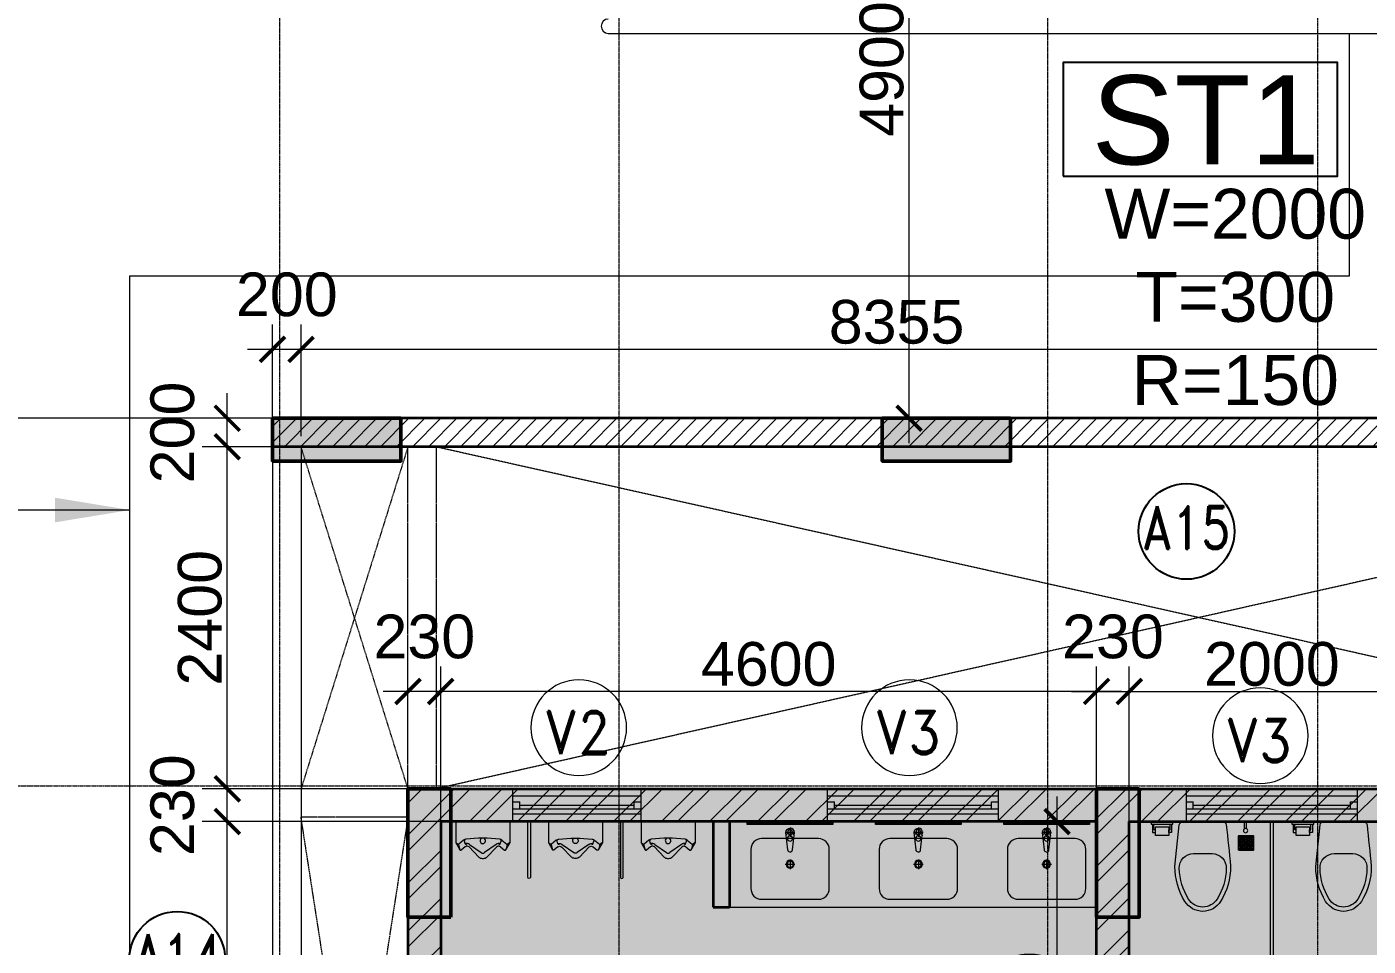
# Model space of a CAD drawing. Header units: millimetres. Extents: x 0 to 147381, y 0 to 170318.
# Drawn here: x 41140 to 50550, y 63914 to 70364 of the extents above; entities that cross this region are included whole.
import ezdxf
from ezdxf.enums import TextEntityAlignment as Align

# ---------------------------------------------------------------- set-up
doc = ezdxf.new("R2010")
doc.units = ezdxf.units.MM
for name, pattern in [('Center', [29.999999, 12, -6, 6, -6]), ('Grid Line', [22.225, 12.7, -3.175, 3.175, -3.175]), ('Hidden', [7.14375, 4.7625, -2.38125])]:
    doc.linetypes.add(name, pattern=pattern)
for name, color, linetype, lineweight in [('A-ANNO-TEXT', 2, 'Continuous', 9), ('A-GLAZ', 151, 'Continuous', 9), ('AR_CUTOUT', 200, 'Continuous', 9), ('AR_ELE', 31, 'Continuous', 9), ('AR_STR', 7, 'Continuous', 15), ('AR_WALL_HATCH', 23, 'Continuous', 5), ('ARCH PATHWAY', 30, 'Continuous', 13), ('Arch_Cutout_No', 2, 'Continuous', 25), ('Arch_Dim', 7, 'Continuous', 25), ('Arch_DW_No', 5, 'Continuous', 15), ('Arch_STAIR-NO', 5, 'Continuous', 25), ('ARCH_WALL', 1, 'Continuous', 35), ('fixtures', 137, 'Continuous', 9), ('G-ANNO-TEXT', 231, 'Continuous', 25), ('S-GRID', 8, 'Continuous', 9), ('S-STRS', 40, 'Continuous', 9), ('STR COL.', 1, 'Continuous', 50)]:
    doc.layers.add(name, color=color, linetype=linetype, lineweight=lineweight)
for name, color, linetype, lineweight, true_color in [('A-FIRE DOOR', 1, 'Continuous', 15, 0xf50000), ('ARCH RCC HATCH', 253, 'Center', 9, 0x9c9c9c), ('S-COLS_HATCH', 252, 'Continuous', 9, 0x8a8a8a)]:
    doc.layers.add(name, color=color, linetype=linetype, lineweight=lineweight, true_color=true_color)
doc.styles.add('d200', font='arial.ttf', dxfattribs={"height": 400})
doc.styles.add('DIM', font='arial.ttf')
doc.styles.add('DIM_100', font='romand.shx', dxfattribs={"width": 0.9})
doc.styles.add('GRID_TEXT', font='GOTHIC.TTF', dxfattribs={"width": 0.8})
doc.styles.add('SIZE', font='romans.shx', dxfattribs={"width": 0.75, "height": 200})
doc.styles.add('style1', font='ARIALUNI.ttf')
doc.styles.add('TEXT_150', font='arial.ttf')
doc.dimstyles.new('DIM- 175', dxfattribs={"dimscale": 175, "dimtxt": 1.75, "dimasz": 1, "dimexe": 1, "dimexo": 1, "dimgap": 0.2, "dimtad": 1, "dimdec": 0, "dimrnd": 5, "dimzin": 0, "dimdsep": 46, "dimtxsty": 'DIM', "dimblk": 'ARCHTICK', "dimcen": 0, "dimdle": 1, "dimclrd": 3, "dimclre": 5, "dimclrt": 3, "dimadec": 0, "dimazin": 0, "dimtfac": 1, "dimtdec": 0, "dimtofl": 0, "dimtmove": 2, "dimatfit": 3, "dimfxl": 1, "dimtolj": 1, "dimtzin": 0, "dimlwd": 13, "dimlwe": 15, "dimarcsym": 0})
doc.dimstyles.new('DIM_150_GRID', dxfattribs={"dimscale": 175, "dimtxt": 3, "dimasz": 2, "dimexe": 1, "dimexo": 0.5, "dimgap": 0.5, "dimtad": 1, "dimdec": 0, "dimrnd": 5, "dimzin": 1, "dimdsep": 46, "dimtxsty": 'GRID_TEXT', "dimblk": 'ARCHTICK', "dimcen": 0.09, "dimdle": 1, "dimclrt": 256, "dimazin": 0, "dimtfac": 1, "dimtdec": 0, "dimtmove": 2, "dimatfit": 3, "dimfxl": 1, "dimtvp": 1, "dimtolj": 1, "dimtzin": 0, "dimlwd": 15, "dimlwe": 18, "dimarcsym": 0})

# ---------------------------------------------------------------- blocks, each defined once
blk = doc.blocks.new('A$C59E872DE')
at = {"layer": 'S-GRID', "linetype": 'Grid Line', "ltscale": 0.5}
for p, q in [((5220, -4357.6), (5220, 89720.3)), ((7600, -4357.6), (7600, 89720.3)), ((10608.3, -4357.6), (10608.3, 89720.3)), ((12500, 89720.3), (12500, -4357.6)), ((-6964.1, 20500), (94404.8, 20500))]:
    blk.add_line(p, q, dxfattribs=at)
blk = doc.blocks.new('ST-NO')
at = {"color": 9}
blk.add_lwpolyline([(0, 0), (1812.5, 0), (1812.5, 750.8), (0, 750.8)], close=True, dxfattribs=at)
at = {"style": 'style1', "width": 1.1}
blk.add_attdef('ST3', text='', height=504.5, dxfattribs=at).set_placement((942, 117.1), align=Align.CENTER)
blk = doc.blocks.new('WC-WH')
h = blk.add_hatch()
h.set_pattern_fill('HONEY', color=256, scale=50, angle=180, style=0)
h.set_pattern_definition([(180, (-75, -75), (-9.375, -5.41266), [6.25, -12.5]), (300, (-75, -75), (9.375, -5.41266), [6.25, -12.5]), (240, (-75, -75), (-3e-15, -10.82532), [-12.5, 6.25])])
h.paths.add_polyline_path([(106.7, -303, 1), (193.3, -303, 1)])
for p, q in [((19, 352), (76.2, 352)), ((57.1, 342.4), (19, 342.4)), ((57.1, 332.9), (57.1, 342.4)), ((76.2, 332.9), (57.1, 332.9)), ((76.2, 352), (76.2, 332.9)), ((57.1, 228.1), (19, 228.1)), ((19, 218.6), (76.2, 218.6)), ((57.1, 237.7), (57.1, 228.1)), ((76.2, 237.7), (57.1, 237.7)), ((76.2, 218.6), (76.2, 237.7)), ((50.6, -292.5), (0, -292.5)), ((0, -307.5), (0, -292.5)), ((50.6, -307.5), (0, -307.5))]:
    blk.add_line(p, q)
at = {"lineweight": 25}
for p, q in [((200, -353), (100, -253)), ((100, -353), (200, -253))]:
    blk.add_line(p, q, dxfattribs=at)
for points in [[(19, 209.1), (0, 209.1), (0, 361.5), (19, 361.5)], [(97, 237.7), (97, 332.9), (36.4, 332.9), (36.4, 237.7)]]:
    blk.add_lwpolyline(points, close=True)
for points in [[(315, 195), (22.4, 164.8, 0.384412), (0, 139.9), (0, -140, 0.383904), (22.4, -164.9, 0.001434), (313.7, -194.9, 0.140641), (560.2, -125.2, 0.259738), (630, 0, 0.259738), (560.2, 125.2, 0.139471)], [(225, 64.9), (225, -64.9, 0.422961), (328, -164.8, 0.13189), (544.4, -99.7, 0.259738), (600, 0, 0.259738), (544.4, 99.7, 0.13189), (328, 164.8, 0.422961)]]:
    blk.add_lwpolyline(points, format="xyb", close=True)
blk.add_lwpolyline([(200, -253), (100, -253), (100, -353), (200, -353)], close=True, dxfattribs=at)
for centre, radius in [((150, -303), 50), ((150, -303), 43.3), ((63.6, -300), 15)]:
    blk.add_circle(centre, radius)
blk.add_arc((316.2, -170), 25, 264.2811, 270.16002)
blk = doc.blocks.new('A$C4A7A2FC8')
at = {"linetype": 'ByBlock'}
for p, q in [((-190, 0), (-190, -147.8)), ((-190, 0), (190, 0)), ((190, 0), (190, -147.8)), ((-190, -147.8), (-174.8, -159.8)), ((-190, -147.8), (-160.3, -199.2)), ((-171.5, -161), (-160.8, -198.1)), ((-134.4, -130.8), (-168.1, -159.7)), ((-124.2, -177.6), (-152.3, -200.7)), ((-122.6, -156.2), (-128.2, -137.1)), ((-96.6, -178.4), (-28, -249)), ((-93.2, -160.1), (-12.2, -217.8)), ((93.2, -160.1), (12.2, -217.8)), ((28, -249), (95.7, -179.2)), ((122.6, -156.2), (128.2, -137.1)), ((124.2, -177.6), (152.4, -200.7)), ((134.4, -130.8), (168.1, -159.7)), ((190, -147.8), (160.3, -199.2)), ((171.5, -161), (160.8, -198.1)), ((190, -147.8), (174.8, -159.8)), ((-5.3, -258.6), (5.3, -258.6))]:
    blk.add_line(p, q, dxfattribs=at)
for centre, radius, start, end in [((-171.5, -155.7, 565), 5.28, 231.57877, 310.60066), ((-113.8, -154.9, 565), 31.7, 97.11749, 130.60264), ((-118, -134.1, 565), 10.6, 97.21747, 196.1809), ((-110.8, -194, 565), 21.1, 47.53052, 129.32561), ((-114.6, -190.2, 565), 36.9, 54.54698, 103.41438), ((-112.5, -153.3, 565), 10.6, 196.18156, 269.9993), ((0, -1066.1, 565), 950, 82.78209, 97.21791), ((0, -134.6, 565), 19.8, 111.25699, 68.74301), ((114.6, -190.2, 565), 36.9, 76.58569, 125.45299), ((110.8, -194, 565), 21.1, 50.67457, 135.78427), ((112.5, -153.3, 565), 10.6, 269.99993, 343.81733), ((113.8, -154.9, 565), 31.7, 49.39735, 82.88257), ((118, -134.1, 565), 10.6, 343.818, 82.78199), ((171.5, -155.7, 565), 5.28, 229.39863, 308.42199), ((-155.7, -196.6, 565), 5.28, 196.1838, 309.32578), ((-5.3, -226.9, 565), 31.7, 224.14154, 269.99961), ((0, -200.6, 565), 21.1, 234.54728, 305.45272), ((5.3, -226.9, 565), 31.7, 270.00039, 315.85906), ((155.7, -196.6, 565), 5.28, 230.67426, 343.81608)]:
    blk.add_arc(centre, radius, start, end, dxfattribs=at)
blk = doc.blocks.new('A$C1EE8668A')
at = {"ltscale": 0.09}
h = blk.add_hatch(dxfattribs=at)
h.set_pattern_fill('ANSI31', color=9, scale=25, angle=315, style=0)
h.set_pattern_definition([(360, (68527.483, 50312.197), (1e-15, 3.125), [])])
h.paths.add_polyline_path([(300, -20), (300, 0), (-300, 0), (-300, -20)])
at = {"linetype": 'Continuous'}
for p, q in [((0, 246.5), (0, 313.5)), ((-33.5, 280), (33.5, 280)), ((-33.5, 54.4), (33.5, 54.4)), ((0, 20.9), (0, 88))]:
    blk.add_line(p, q, dxfattribs=at)
blk.add_lwpolyline([(-200, 525), (200, 525, -0.414214), (275, 450), (275, 175, -0.414214), (200, 100), (-200, 100, -0.414214), (-275, 175), (-275, 450, -0.414214)], format="xyb", close=True, dxfattribs=at)
for points in [[(0, 194.4, 0.344513), (-16, 178.4), (-30.2, 55.7, 0.413837), (0, 26.2, 174.780094)], [(0, 194.4, -0.344513), (16, 178.4), (30.2, 55.7, -0.413837), (0, 26.2, -174.780094)]]:
    blk.add_lwpolyline(points, format="xyb", dxfattribs=at)
blk.add_lwpolyline([(300, -20), (300, 0), (-300, 0), (-300, -20)], close=True, dxfattribs=at)
for centre, radius in [((0, 280), 28), ((0, 280), 22.5), ((0, 98.2), 19), ((0, 54.4), 16.8)]:
    blk.add_circle(centre, radius, dxfattribs=at)
for centre, start, end in [((-0.3, 83.1), 184.25707, 270.7253), ((0.3, 83.1), 269.2747, 355.74293)]:
    blk.add_arc(centre, 27, start, end, dxfattribs=at)
blk = doc.blocks.new('A$C4D5E1DB4')
at = {"layer": 'AR_WALL_HATCH', "ltscale": 500}
h = blk.add_hatch(dxfattribs=at)
h.set_pattern_fill('ANSI31', color=256, scale=25)
h.paths.add_polyline_path([(-5750, 1390), (-5750, 1690), (-4950, 1690), (-4950, 1390), (-5750, 1390)], flags=16)
h.paths.add_polyline_path([(-9960, -210.5), (-10160, -210.5), (-10160, -1210), (-9960, -1210)])
h.paths.add_polyline_path([(-10160, 989.5), (-9960, 989.5), (-9960, 1190), (-5050, 1190), (-5050, -1810.5), (-6077.6, -1810.5), (-6077.6, -2010.5), (-4850, -2010.5), (-4850, 1390), (-4950, 1390), (-4950, 1690), (-5750, 1690), (-5750, 1390), (-5820, 1390), (-5820, 2590), (-4850, 2590), (-4850, 2790), (-5820, 2790), (-5820, 3990), (-4850, 3990), (-4850, 4190), (-5681.5, 4190), (-6050, 4190), (-6050, 1390), (-22030.5, 1390), (-22030.5, 1190), (-10160, 1190)])
h = blk.add_hatch(dxfattribs=at)
h.set_pattern_fill('ANSI32', color=256, scale=25)
h.paths.add_polyline_path([(-20850.5, -2427), (-20850.5, -1440), (-16250, -1440), (-16250, -4440.5), (-13220, -4440.5), (-13220, -4210.5), (-16020, -4210.5), (-16020, -1440), (-12105, -1440), (-12105, -4240.5), (-12220, -4240.5), (-12220, -4440.5), (-11905, -4440.5), (-11905, -4301.7), (-11390, -4301.7), (-11390, -4101.7), (-11990, -4101.7), (-11990, -1440), (-10190, -1440), (-10190, -4440.5), (-9960, -4440.5), (-9960, -3540.5), (-5080, -3540.5), (-5080, -4440.5), (-4850, -4440.5), (-4850, -3310.5), (-9960, -3310.5), (-9960, -1210), (-21080.5, -1210), (-21080.5, -2427)])
at = {"layer": 'A-GLAZ'}
for p, q in [((-20345.2, -1440.7), (-20345.2, -1210)), ((-19445.2, -1440.7), (-19445.2, -1210)), ((-18137.5, -1440.7), (-18137.5, -1210)), ((-16937.5, -1440.7), (-16937.5, -1210)), ((-15620, -1440.7), (-15620, -1210)), ((-14420, -1440.7), (-14420, -1210)), ((-19445.2, -1261.4), (-20345.2, -1261.4)), ((-20345.2, -1300.9), (-20296.4, -1300.9)), ((-20296.4, -1349.8), (-20296.4, -1300.9)), ((-19494.1, -1349.8), (-19494.1, -1300.9)), ((-19494.1, -1300.9), (-19445.2, -1300.9)), ((-16937.5, -1261.4), (-18137.5, -1261.4)), ((-18137.5, -1300.9), (-18088.6, -1300.9)), ((-18088.6, -1349.8), (-18088.6, -1300.9)), ((-16986.4, -1349.8), (-16986.4, -1300.9)), ((-16986.4, -1300.9), (-16937.5, -1300.9)), ((-14420, -1261.4), (-15620, -1261.4)), ((-15620, -1300.9), (-15571.1, -1300.9)), ((-15571.1, -1349.8), (-15571.1, -1300.9)), ((-14468.9, -1349.8), (-14468.9, -1300.9)), ((-14468.9, -1300.9), (-14420, -1300.9)), ((-20345.2, -1349.8), (-19445.2, -1349.8)), ((-19445.2, -1389.2), (-20345.2, -1389.2)), ((-20296.4, -1325.3), (-19494.1, -1325.3)), ((-18137.5, -1349.8), (-16937.5, -1349.8)), ((-16937.5, -1389.2), (-18137.5, -1389.2)), ((-18088.6, -1325.3), (-16986.4, -1325.3)), ((-15620, -1349.8), (-14420, -1349.8)), ((-14420, -1389.2), (-15620, -1389.2)), ((-15571.1, -1325.3), (-14468.9, -1325.3))]:
    blk.add_line(p, q, dxfattribs=at)
at = {"layer": 'AR_CUTOUT', "linetype": 'Hidden'}
for p, q in [((-21080.5, -1210), (-21830.5, 1190)), ((-21080.5, 1190), (-21830.5, -1210)), ((-21080.5, -1210), (-21080.5, 1190)), ((-20880.5, -1210), (-20880.5, 1190)), ((-20880.5, 1190), (-10160, -1210)), ((-10190, 1190), (-20880.5, -1210)), ((-21080.5, -1210), (-21830.5, -1210)), ((-21080.5, -1410), (-21830.5, -1410)), ((-21080.5, -1410), (-21830.5, -6240.5)), ((-21080.5, -6240.5), (-21830.5, -1410))]:
    blk.add_line(p, q, dxfattribs=at)
at = {"layer": 'AR_ELE'}
for points in [[(-22030.5, 1190), (-22030.5, -6440.5), (-21080.5, -6440.5)], [(-21830.5, 1190), (-21830.5, -6240.5), (-21080.5, -6240.5)]]:
    blk.add_lwpolyline(points, dxfattribs=at)
at = {"layer": 'ARCH_WALL'}
for p, q in [((-6050, 1390), (-22030.5, 1390)), ((-22030.5, 1390), (-22030.5, 1190)), ((-10160, 1190), (-22030.5, 1190)), ((-21080.5, -1210), (-9960, -1210)), ((-21080.5, -1210), (-21080.5, -6440.5)), ((-16250, -1440), (-20850.5, -1440)), ((-20850.5, -1440), (-20850.5, -2427)), ((-18840, -1440), (-18940, -1440)), ((-18940, -1440), (-18940, -2040)), ((-18825, -1440), (-18825, -2040)), ((-16250, -4440.5), (-16250, -1440)), ((-16020, -1440), (-12105, -1440)), ((-16020, -2910), (-16020, -1440)), ((-18940, -2040), (-18825, -2040))]:
    blk.add_line(p, q, dxfattribs=at)
blk.add_lwpolyline([(-13220, -4210.5), (-16020, -4210.5), (-16020, -1440)], dxfattribs=at)
at = {"layer": 'fixtures'}
for points in [[(-20221.5, -1832, -0.892056), (-20239.5, -1832), (-20239.5, -1440), (-20221.5, -1440)], [(-19589.5, -1832, 0.892056), (-19571.5, -1832), (-19571.5, -1440), (-19589.5, -1440)]]:
    blk.add_lwpolyline(points, format="xyb", close=True, dxfattribs=at)
blk.add_lwpolyline([(-15011, -2922), (-15029, -2922), (-15029, -1440), (-15011, -1440)], close=True, dxfattribs=at)
blk.add_lwpolyline([(-18825, -2040), (-16250, -2040)], dxfattribs=at)
at = {"layer": 'S-STRS'}
blk.add_line((-19675, 4090), (-13475, 4090), dxfattribs=at)
blk.add_arc((-19675, 4140), 50, 90, 270, dxfattribs=at)
at = {"layer": 'fixtures'}
for p in [(-20555.5, -1440), (-19255.5, -1440)]:
    blk.add_blockref('A$C4A7A2FC8', p, dxfattribs=at)
at = {"layer": 'fixtures', "xscale": -1}
blk.add_blockref('A$C4A7A2FC8', (-19905.5, -1440), dxfattribs=at)
for name, p, rotation in [('A$C1EE8668A', (-18400, -1460), 180), ('A$C1EE8668A', (-17500, -1460), 180), ('A$C1EE8668A', (-16600, -1460), 180), ('WC-WH', (-15504.6, -1440), 90), ('WC-WH', (-14517.5, -1440), 90)]:
    blk.add_blockref(name, p, dxfattribs=dict(at, rotation=rotation))
blk = doc.blocks.new('DW')
at = {"color": 9}
blk.add_circle((0, 0), 671, dxfattribs=at)
at = {"style": 'SIZE', "width": 0.8}
blk.add_attdef('W7', text='', height=500, dxfattribs=at).set_placement((5, -289), align=Align.CENTER)
blk = doc.blocks.new('_ArchTick')
at = {"color": 0, "linetype": 'ByBlock', "const_width": 0.15}
blk.add_lwpolyline([(-0.5, -0.5), (0.5, 0.5)], dxfattribs=at)
blk = doc.blocks.new('*D466')
at = {"layer": 'Arch_Dim', "color": 3, "lineweight": 13, "transparency": 16777216}
blk.add_line((40976.6, 59812.5), (40976.6, 67793), dxfattribs=at)
at = {"layer": 'Arch_Dim', "color": 5, "lineweight": 15, "transparency": 16777216}
for p, q in [((42689.2, 67618), (40801.6, 67618)), ((42689.2, 59987.5), (40801.6, 59987.5))]:
    blk.add_line(p, q, dxfattribs=at)
at = {"layer": 'Defpoints', "color": 0, "linetype": 'Continuous', "transparency": 16777216}
for p in [(40976.6, 67618), (42864.2, 67618), (42864.2, 59987.5)]:
    blk.add_point(p, dxfattribs=at)
at = {"layer": 'Arch_Dim', "color": 3, "linetype": 'Continuous', "lineweight": 13, "transparency": 16777216, "xscale": 175, "yscale": 175, "zscale": 175}
for p, rotation in [((40976.6, 67618), 90), ((40976.6, 59987.5), 270)]:
    blk.add_blockref('_ArchTick', p, dxfattribs=dict(at, rotation=rotation))
at = {"layer": 'Arch_Dim', "color": 3, "linetype": 'Continuous', "transparency": 16777216, "insert": (40785.1, 63802.7), "char_height": 306.25, "attachment_point": 5, "rotation": 90, "style": 'DIM'}
blk.add_mtext('\\A1;7630', dxfattribs=at)
blk = doc.blocks.new('*D468')
at = {"layer": 'Arch_Dim', "color": 3, "lineweight": 13, "transparency": 16777216}
blk.add_line((40976.6, 67443), (40976.6, 73493), dxfattribs=at)
at = {"layer": 'Arch_Dim', "color": 5, "lineweight": 15, "transparency": 16777216}
for p, q in [((42491.1, 73318), (40801.6, 73318)), ((42689.2, 67618), (40801.6, 67618))]:
    blk.add_line(p, q, dxfattribs=at)
at = {"layer": 'Defpoints', "color": 0, "linetype": 'Continuous', "transparency": 16777216}
for p in [(40976.6, 73318), (42666.1, 73318), (42864.2, 67618)]:
    blk.add_point(p, dxfattribs=at)
at = {"layer": 'Arch_Dim', "color": 3, "linetype": 'Continuous', "lineweight": 13, "transparency": 16777216, "xscale": 175, "yscale": 175, "zscale": 175}
for p, rotation in [((40976.6, 73318), 90), ((40976.6, 67618), 270)]:
    blk.add_blockref('_ArchTick', p, dxfattribs=dict(at, rotation=rotation))
at = {"layer": 'Arch_Dim', "color": 3, "linetype": 'Continuous', "transparency": 16777216, "insert": (40785.2, 70468), "char_height": 306.25, "attachment_point": 5, "rotation": 90, "style": 'DIM'}
blk.add_mtext('\\A1;5700', dxfattribs=at)
blk = doc.blocks.new('A$C38A24FCE')
at = {"layer": 'S-COLS_HATCH'}
for points in [[(-80620.5, 21155), (-81520.5, 21155), (-81520.5, 21455), (-80620.5, 21455)], [(-76342.8, 21155), (-77242.8, 21155), (-77242.8, 21455), (-76342.8, 21455)], [(-80570.5, 17955), (-80570.5, 18855), (-80270.5, 18855), (-80270.5, 17955)], [(-75440, 17955), (-75740, 17955), (-75740, 18855), (-75440, 18855)]]:
    blk.add_hatch(color=256, dxfattribs=at).paths.add_polyline_path(points)
at = {"layer": 'ARCH_WALL'}
blk.add_line((-81520.5, 21455), (-81520.5, 21255), dxfattribs=at)
at = {"layer": 'STR COL.'}
for points in [[(-80620.5, 21455), (-80620.5, 21155), (-81520.5, 21155), (-81520.5, 21455)], [(-76342.8, 21455), (-76342.8, 21155), (-77242.8, 21155), (-77242.8, 21455)], [(-80270.5, 17955), (-80570.5, 17955), (-80570.5, 18855), (-80270.5, 18855)], [(-75440, 18855), (-75440, 17955), (-75740, 17955), (-75740, 18855)]]:
    blk.add_lwpolyline(points, close=True, dxfattribs=at)
blk = doc.blocks.new('*D790')
at = {"layer": 'Arch_Dim', "color": 3, "lineweight": 13, "transparency": 16777216}
blk.add_line((47329.5, 67443), (47329.5, 72693.5), dxfattribs=at)
at = {"layer": 'Arch_Dim', "color": 5, "lineweight": 15, "transparency": 16777216}
for p, q in [((51244.7, 72518.5), (47154.5, 72518.5)), ((51244.7, 67618), (47154.5, 67618))]:
    blk.add_line(p, q, dxfattribs=at)
at = {"layer": 'Defpoints', "color": 0, "linetype": 'Continuous', "transparency": 16777216}
for p in [(47329.5, 72518.5), (51419.7, 72518.5), (51419.7, 67618)]:
    blk.add_point(p, dxfattribs=at)
at = {"layer": 'Arch_Dim', "color": 3, "linetype": 'Continuous', "lineweight": 13, "transparency": 16777216, "xscale": 175, "yscale": 175, "zscale": 175}
for p, rotation in [((47329.5, 72518.5), 90), ((47329.5, 67618), 270)]:
    blk.add_blockref('_ArchTick', p, dxfattribs=dict(at, rotation=rotation))
at = {"layer": 'Arch_Dim', "color": 3, "linetype": 'Continuous', "transparency": 16777216, "insert": (47138.1, 70068.2), "char_height": 306.25, "attachment_point": 5, "rotation": 90, "style": 'DIM'}
blk.add_mtext('\\A1;4900', dxfattribs=at)
blk = doc.blocks.new('*D586')
at = {"layer": 'Arch_Dim', "color": 3, "lineweight": 13, "transparency": 16777216}
blk.add_line((42546.6, 59842.5), (42546.6, 64963.5), dxfattribs=at)
at = {"layer": 'Arch_Dim', "color": 5, "lineweight": 15, "transparency": 16777216}
for p, q in [((44164.2, 64788.5), (42371.6, 64788.5)), ((43869.2, 60017.5), (42371.6, 60017.5))]:
    blk.add_line(p, q, dxfattribs=at)
at = {"layer": 'Defpoints', "color": 0, "linetype": 'Continuous', "transparency": 16777216}
for p in [(42546.6, 64788.5), (44339.2, 64788.5), (44044.2, 60017.5)]:
    blk.add_point(p, dxfattribs=at)
at = {"layer": 'Arch_Dim', "color": 3, "linetype": 'Continuous', "lineweight": 13, "transparency": 16777216, "xscale": 175, "yscale": 175, "zscale": 175}
for p, rotation in [((42546.6, 64788.5), 90), ((42546.6, 60017.5), 270)]:
    blk.add_blockref('_ArchTick', p, dxfattribs=dict(at, rotation=rotation))
at = {"layer": 'Arch_Dim', "color": 3, "linetype": 'Continuous', "transparency": 16777216, "insert": (42355.2, 62403), "char_height": 306.25, "attachment_point": 5, "rotation": 90, "style": 'DIM'}
blk.add_mtext('\\A1;4770', dxfattribs=at)
blk = doc.blocks.new('*D587')
at = {"layer": 'Arch_Dim', "color": 3, "lineweight": 13, "transparency": 16777216}
blk.add_line((42546.6, 64613.5), (42546.6, 65193), dxfattribs=at)
at = {"layer": 'Arch_Dim', "color": 5, "lineweight": 15, "transparency": 16777216}
for p, q in [((43939.2, 65018), (42371.6, 65018)), ((44164.2, 64788.5), (42371.6, 64788.5))]:
    blk.add_line(p, q, dxfattribs=at)
at = {"layer": 'Defpoints', "color": 0, "linetype": 'Continuous', "transparency": 16777216}
for p in [(42546.6, 65018), (44114.2, 65018), (44339.2, 64788.5)]:
    blk.add_point(p, dxfattribs=at)
at = {"layer": 'Arch_Dim', "color": 3, "linetype": 'Continuous', "lineweight": 13, "transparency": 16777216, "xscale": 175, "yscale": 175, "zscale": 175}
for p, rotation in [((42546.6, 65018), 90), ((42546.6, 64788.5), 270)]:
    blk.add_blockref('_ArchTick', p, dxfattribs=dict(at, rotation=rotation))
at = {"layer": 'Arch_Dim', "color": 3, "linetype": 'Continuous', "transparency": 16777216, "insert": (42162.6, 64903.2), "char_height": 306.25, "attachment_point": 5, "rotation": 90, "style": 'DIM'}
blk.add_mtext('\\A1;230', dxfattribs=at)
blk = doc.blocks.new('*D588')
at = {"layer": 'Arch_Dim', "color": 3, "lineweight": 13, "transparency": 16777216}
blk.add_line((42546.6, 64843), (42546.6, 67593), dxfattribs=at)
at = {"layer": 'Arch_Dim', "color": 5, "lineweight": 15, "transparency": 16777216}
for p, q in [((43589.2, 67418), (42371.6, 67418)), ((43939.2, 65018), (42371.6, 65018))]:
    blk.add_line(p, q, dxfattribs=at)
at = {"layer": 'Defpoints', "color": 0, "linetype": 'Continuous', "transparency": 16777216}
for p in [(42546.6, 67418), (43764.2, 67418), (44114.2, 65018)]:
    blk.add_point(p, dxfattribs=at)
at = {"layer": 'Arch_Dim', "color": 3, "linetype": 'Continuous', "lineweight": 13, "transparency": 16777216, "xscale": 175, "yscale": 175, "zscale": 175}
for p, rotation in [((42546.6, 67418), 90), ((42546.6, 65018), 270)]:
    blk.add_blockref('_ArchTick', p, dxfattribs=dict(at, rotation=rotation))
at = {"layer": 'Arch_Dim', "color": 3, "linetype": 'Continuous', "transparency": 16777216, "insert": (42355.2, 66218), "char_height": 306.25, "attachment_point": 5, "rotation": 90, "style": 'DIM'}
blk.add_mtext('\\A1;2400', dxfattribs=at)
blk = doc.blocks.new('*D589')
at = {"layer": 'Arch_Dim', "color": 3, "lineweight": 13, "transparency": 16777216}
blk.add_line((42546.6, 67243), (42546.6, 67793), dxfattribs=at)
at = {"layer": 'Arch_Dim', "color": 5, "lineweight": 15, "transparency": 16777216}
for p, q in [((43589.2, 67618), (42371.6, 67618)), ((43589.2, 67418), (42371.6, 67418))]:
    blk.add_line(p, q, dxfattribs=at)
at = {"layer": 'Defpoints', "color": 0, "linetype": 'Continuous', "transparency": 16777216}
for p in [(42546.6, 67618), (43764.2, 67618), (43764.2, 67418)]:
    blk.add_point(p, dxfattribs=at)
at = {"layer": 'Arch_Dim', "color": 3, "linetype": 'Continuous', "lineweight": 13, "transparency": 16777216, "xscale": 175, "yscale": 175, "zscale": 175}
for p, rotation in [((42546.6, 67618), 90), ((42546.6, 67418), 270)]:
    blk.add_blockref('_ArchTick', p, dxfattribs=dict(at, rotation=rotation))
at = {"layer": 'Arch_Dim', "color": 3, "linetype": 'Continuous', "transparency": 16777216, "insert": (42162.7, 67518), "char_height": 306.25, "attachment_point": 5, "rotation": 90, "style": 'DIM'}
blk.add_mtext('\\A1;200', dxfattribs=at)
blk = doc.blocks.new('*D595')
at = {"layer": 'Arch_Dim', "color": 5, "lineweight": 15, "transparency": 16777216}
for p, q in [((48644.7, 64293), (48644.7, 65876.1)), ((48874.7, 64228.5), (48874.7, 65876.1))]:
    blk.add_line(p, q, dxfattribs=at)
at = {"layer": 'Arch_Dim', "color": 3, "lineweight": 13, "transparency": 16777216}
blk.add_line((48469.7, 65701.1), (49049.7, 65701.1), dxfattribs=at)
at = {"layer": 'Defpoints', "color": 0, "linetype": 'Continuous', "transparency": 16777216}
for p in [(48874.7, 65701.1), (48644.7, 64118), (48874.7, 64053.5)]:
    blk.add_point(p, dxfattribs=at)
at = {"layer": 'Arch_Dim', "color": 3, "linetype": 'Continuous', "lineweight": 13, "transparency": 16777216, "xscale": 175, "yscale": 175, "zscale": 175, "rotation": 180}
blk.add_blockref('_ArchTick', (48644.7, 65701.1), dxfattribs=at)
at = {"layer": 'Arch_Dim', "color": 3, "linetype": 'Continuous', "lineweight": 13, "transparency": 16777216, "xscale": 175, "yscale": 175, "zscale": 175}
blk.add_blockref('_ArchTick', (48874.7, 65701.1), dxfattribs=at)
at = {"layer": 'Arch_Dim', "color": 3, "linetype": 'Continuous', "transparency": 16777216, "insert": (48759.7, 66085.1), "char_height": 306.25, "attachment_point": 5, "style": 'DIM'}
blk.add_mtext('\\A1;230', dxfattribs=at)
blk = doc.blocks.new('*D596')
at = {"layer": 'Arch_Dim', "color": 5, "lineweight": 15, "transparency": 16777216}
for p, q in [((48874.7, 64228.5), (48874.7, 65876.1)), ((50874.7, 64963), (50874.7, 65876.1))]:
    blk.add_line(p, q, dxfattribs=at)
at = {"layer": 'Arch_Dim', "color": 3, "lineweight": 13, "transparency": 16777216}
blk.add_line((48699.7, 65701.1), (51049.7, 65701.1), dxfattribs=at)
at = {"layer": 'Defpoints', "color": 0, "linetype": 'Continuous', "transparency": 16777216}
for p in [(50874.7, 65701.1), (50874.7, 64788), (48874.7, 64053.5)]:
    blk.add_point(p, dxfattribs=at)
at = {"layer": 'Arch_Dim', "color": 3, "linetype": 'Continuous', "lineweight": 13, "transparency": 16777216, "xscale": 175, "yscale": 175, "zscale": 175, "rotation": 180}
blk.add_blockref('_ArchTick', (48874.7, 65701.1), dxfattribs=at)
at = {"layer": 'Arch_Dim', "color": 3, "linetype": 'Continuous', "lineweight": 13, "transparency": 16777216, "xscale": 175, "yscale": 175, "zscale": 175}
blk.add_blockref('_ArchTick', (50874.7, 65701.1), dxfattribs=at)
at = {"layer": 'Arch_Dim', "color": 3, "linetype": 'Continuous', "transparency": 16777216, "insert": (49874.7, 65892.5), "char_height": 306.25, "attachment_point": 5, "style": 'DIM'}
blk.add_mtext('\\A1;2000', dxfattribs=at)
blk = doc.blocks.new('*D606')
at = {"layer": 'Arch_Dim', "color": 3, "lineweight": 13, "transparency": 16777216}
blk.add_line((48368.5, 61843), (48368.5, 64963.5), dxfattribs=at)
at = {"layer": 'Arch_Dim', "color": 5, "lineweight": 15, "transparency": 16777216}
for p, q in [((48469.7, 64788.5), (48193.5, 64788.5)), ((48699.7, 62018), (48193.5, 62018))]:
    blk.add_line(p, q, dxfattribs=at)
at = {"layer": 'Defpoints', "color": 0, "linetype": 'Continuous', "transparency": 16777216}
for p in [(48368.5, 64788.5), (48644.7, 64788.5), (48874.7, 62018)]:
    blk.add_point(p, dxfattribs=at)
at = {"layer": 'Arch_Dim', "color": 3, "linetype": 'Continuous', "lineweight": 13, "transparency": 16777216, "xscale": 175, "yscale": 175, "zscale": 175}
for p, rotation in [((48368.5, 64788.5), 90), ((48368.5, 62018), 270)]:
    blk.add_blockref('_ArchTick', p, dxfattribs=dict(at, rotation=rotation))
at = {"layer": 'Arch_Dim', "color": 3, "linetype": 'Continuous', "transparency": 16777216, "insert": (48177.2, 63403.2), "char_height": 306.25, "attachment_point": 5, "rotation": 90, "style": 'DIM'}
blk.add_mtext('\\A1;2770', dxfattribs=at)
blk = doc.blocks.new('*D728')
at = {"layer": 'Arch_Dim', "color": 5, "lineweight": 15, "transparency": 16777216}
for p, q in [((43064.2, 67493), (43064.2, 68276.3)), ((51419.7, 67793), (51419.7, 68276.3))]:
    blk.add_line(p, q, dxfattribs=at)
at = {"layer": 'Arch_Dim', "color": 3, "lineweight": 13, "transparency": 16777216}
blk.add_line((51594.7, 68101.3), (42889.2, 68101.3), dxfattribs=at)
at = {"layer": 'Defpoints', "color": 0, "linetype": 'Continuous', "transparency": 16777216}
for p in [(43064.2, 68101.3), (51419.7, 67618), (43064.2, 67318)]:
    blk.add_point(p, dxfattribs=at)
at = {"layer": 'Arch_Dim', "color": 3, "linetype": 'Continuous', "lineweight": 13, "transparency": 16777216, "xscale": 175, "yscale": 175, "zscale": 175, "rotation": 180}
blk.add_blockref('_ArchTick', (43064.2, 68101.3), dxfattribs=at)
at = {"layer": 'Arch_Dim', "color": 3, "linetype": 'Continuous', "lineweight": 13, "transparency": 16777216, "xscale": 175, "yscale": 175, "zscale": 175}
blk.add_blockref('_ArchTick', (51419.7, 68101.3), dxfattribs=at)
at = {"layer": 'Arch_Dim', "color": 3, "linetype": 'Continuous', "transparency": 16777216, "insert": (47242, 68292.8), "char_height": 306.25, "attachment_point": 5, "style": 'DIM'}
blk.add_mtext('\\A1;8355', dxfattribs=at)
blk = doc.blocks.new('*D729')
at = {"layer": 'Arch_Dim', "color": 5, "lineweight": 15, "transparency": 16777216}
for p, q in [((42864.2, 67493), (42864.2, 68276.3)), ((43064.2, 67493), (43064.2, 68276.3))]:
    blk.add_line(p, q, dxfattribs=at)
at = {"layer": 'Arch_Dim', "color": 3, "lineweight": 13, "transparency": 16777216}
blk.add_line((43239.2, 68101.3), (42689.2, 68101.3), dxfattribs=at)
at = {"layer": 'Defpoints', "color": 0, "linetype": 'Continuous', "transparency": 16777216}
for p in [(42864.2, 68101.3), (42864.2, 67318), (43064.2, 67318)]:
    blk.add_point(p, dxfattribs=at)
at = {"layer": 'Arch_Dim', "color": 3, "linetype": 'Continuous', "lineweight": 13, "transparency": 16777216, "xscale": 175, "yscale": 175, "zscale": 175, "rotation": 180}
blk.add_blockref('_ArchTick', (42864.2, 68101.3), dxfattribs=at)
at = {"layer": 'Arch_Dim', "color": 3, "linetype": 'Continuous', "lineweight": 13, "transparency": 16777216, "xscale": 175, "yscale": 175, "zscale": 175}
blk.add_blockref('_ArchTick', (43064.2, 68101.3), dxfattribs=at)
at = {"layer": 'Arch_Dim', "color": 3, "linetype": 'Continuous', "transparency": 16777216, "insert": (42964.2, 68485.2), "char_height": 306.25, "attachment_point": 5, "style": 'DIM'}
blk.add_mtext('\\A1;200', dxfattribs=at)
blk = doc.blocks.new('*D730')
at = {"layer": 'Arch_Dim', "color": 5, "lineweight": 15, "transparency": 16777216}
for p, q in [((44044.2, 64293), (44044.2, 65876.1)), ((48644.7, 64293), (48644.7, 65876.1))]:
    blk.add_line(p, q, dxfattribs=at)
at = {"layer": 'Arch_Dim', "color": 3, "lineweight": 13, "transparency": 16777216}
blk.add_line((48819.7, 65701.1), (43869.2, 65701.1), dxfattribs=at)
at = {"layer": 'Defpoints', "color": 0, "linetype": 'Continuous', "transparency": 16777216}
for p in [(44044.2, 65701.1), (44044.2, 64118), (48644.7, 64118)]:
    blk.add_point(p, dxfattribs=at)
at = {"layer": 'Arch_Dim', "color": 3, "linetype": 'Continuous', "lineweight": 13, "transparency": 16777216, "xscale": 175, "yscale": 175, "zscale": 175, "rotation": 180}
blk.add_blockref('_ArchTick', (44044.2, 65701.1), dxfattribs=at)
at = {"layer": 'Arch_Dim', "color": 3, "linetype": 'Continuous', "lineweight": 13, "transparency": 16777216, "xscale": 175, "yscale": 175, "zscale": 175}
blk.add_blockref('_ArchTick', (48644.7, 65701.1), dxfattribs=at)
at = {"layer": 'Arch_Dim', "color": 3, "linetype": 'Continuous', "transparency": 16777216, "insert": (46344.5, 65892.5), "char_height": 306.25, "attachment_point": 5, "style": 'DIM'}
blk.add_mtext('\\A1;4600', dxfattribs=at)
blk = doc.blocks.new('*D731')
at = {"layer": 'Arch_Dim', "color": 5, "lineweight": 15, "transparency": 16777216}
for p, q in [((43814.2, 65193), (43814.2, 65876.1)), ((44044.2, 64293), (44044.2, 65876.1))]:
    blk.add_line(p, q, dxfattribs=at)
at = {"layer": 'Arch_Dim', "color": 3, "lineweight": 13, "transparency": 16777216}
blk.add_line((44219.2, 65701.1), (43639.2, 65701.1), dxfattribs=at)
at = {"layer": 'Defpoints', "color": 0, "linetype": 'Continuous', "transparency": 16777216}
for p in [(43814.2, 65701.1), (43814.2, 65018), (44044.2, 64118)]:
    blk.add_point(p, dxfattribs=at)
at = {"layer": 'Arch_Dim', "color": 3, "linetype": 'Continuous', "lineweight": 13, "transparency": 16777216, "xscale": 175, "yscale": 175, "zscale": 175, "rotation": 180}
blk.add_blockref('_ArchTick', (43814.2, 65701.1), dxfattribs=at)
at = {"layer": 'Arch_Dim', "color": 3, "linetype": 'Continuous', "lineweight": 13, "transparency": 16777216, "xscale": 175, "yscale": 175, "zscale": 175}
blk.add_blockref('_ArchTick', (44044.2, 65701.1), dxfattribs=at)
at = {"layer": 'Arch_Dim', "color": 3, "linetype": 'Continuous', "transparency": 16777216, "insert": (43929.2, 66085.1), "char_height": 306.25, "attachment_point": 5, "style": 'DIM'}
blk.add_mtext('\\A1;230', dxfattribs=at)

msp = doc.modelspace()

# ---------------------------------------------------------------- block references
at = {"layer": 'ARCH RCC HATCH', "linetype": 'Continuous'}
msp.add_blockref('A$C59E872DE', (37694.7, 44538), dxfattribs=at)

# ---------------------------------------------------------------- next in the draw order: hatches: boundary and pattern name
h = msp.add_hatch(dxfattribs=at)
h.set_pattern_fill('DOTS', color=256, scale=50)
h.set_pattern_definition([(0, (112242.8, 269228.23), (39.6875, 79.375), [0, -79.375])])
h.paths.add_polyline_path([(43814.2, 65018.5), (43809.6, 60017.5), (48644.7, 60017.5), (48644.7, 60087.5), (48644.7, 62018), (59744.7, 62018), (59744.7, 62687.5), (54704.7, 62687.5), (54704.7, 64118), (54634.7, 64118), (54634.7, 65018)])

# ---------------------------------------------------------------- next in the draw order: linework, layer by layer
at = {"layer": 'ARCH PATHWAY', "linetype": 'Continuous'}
msp.add_lwpolyline([(41864.2, 59987.5), (41864.2, 68618), (50419.7, 68618), (50419.7, 70318.5)], dxfattribs=at)
at = {"layer": 'ARCH RCC HATCH', "linetype": 'Continuous'}
msp.add_lwpolyline([(43814.2, 65018.5), (43809.6, 60017.5), (48644.7, 60017.5), (48644.7, 60087.5), (48644.7, 62018), (59744.7, 62018), (59744.7, 62687.5), (54704.7, 62687.5), (54704.7, 64118), (54634.7, 64118), (54634.7, 65018)], close=True, dxfattribs=at)

# ---------------------------------------------------------------- next in the draw order: block references
at = {"layer": 'A-FIRE DOOR', "linetype": 'Continuous'}
msp.add_blockref('A$C4D5E1DB4', (64894.7, 66228.5), dxfattribs=at)
at = {"layer": 'AR_STR', "linetype": 'Continuous'}
msp.add_blockref('A$C38A24FCE', (124384.7, 46163), dxfattribs=at)
at = {"layer": 'Arch_Cutout_No'}
ref = msp.add_blockref('DW', (49275.8, 66824), dxfattribs=dict(at, xscale=0.500148192420602, yscale=0.500148192420602, zscale=0.500148192420602))
ref.add_attrib('W71', 'A15', dxfattribs={"layer": '0', "height": 300, "style": 'DIM_100', "width": 0.8}).set_placement((49276.5, 66700.7), align=Align.CENTER)
ref = msp.add_blockref('DW', (42195.7, 63822.1), dxfattribs=dict(at, xscale=0.500148192420602, yscale=0.500148192420602, zscale=0.500148192420602))
ref.add_attrib('W71', 'A14', dxfattribs={"layer": '0', "height": 300, "style": 'DIM_100', "width": 0.8}).set_placement((42196.4, 63698.8), align=Align.CENTER)
at = {"layer": 'Arch_DW_No'}
ref = msp.add_blockref('DW', (45012.5, 65447), dxfattribs=dict(at, xscale=-0.5001481924206014, yscale=0.5001481924206014, zscale=0.500148192420602, rotation=68.53298956108209))
ref.add_attrib('W71', 'V2', dxfattribs={"layer": '0', "height": 300, "style": 'DIM_100', "width": 0.9}).set_placement((45003.4, 65262.4), align=Align.CENTER)
ref = msp.add_blockref('DW', (47332.3, 65447), dxfattribs=dict(at, xscale=-0.5001481924206014, yscale=0.5001481924206014, zscale=0.500148192420602, rotation=68.53298956108209))
ref.add_attrib('W71', 'V3', dxfattribs={"layer": '0', "height": 300, "style": 'DIM_100', "width": 0.9}).set_placement((47323.2, 65262.4), align=Align.CENTER)
ref = msp.add_blockref('DW', (49793.3, 65390.7), dxfattribs=dict(at, xscale=-0.5001481924206014, yscale=0.5001481924206014, zscale=0.500148192420602, rotation=68.53298956108209))
ref.add_attrib('W71', 'V3', dxfattribs={"layer": '0', "height": 300, "style": 'DIM_100', "width": 0.9}).set_placement((49784.2, 65206.2), align=Align.CENTER)
at = {"layer": 'Arch_STAIR-NO'}
ref = msp.add_blockref('ST-NO', (48410.4, 69317.5, 550691.4), dxfattribs=dict(at, xscale=1.061873661819844, yscale=1.061873661819844, zscale=1.061873661819844))
ref.add_attrib('ST3', 'ST1', dxfattribs={"layer": '0', "height": 625, "style": 'TEXT_150'}).set_placement((49410.7, 69398.9, 550691.4), align=Align.CENTER)

# ---------------------------------------------------------------- next in the draw order: texts
at = {"layer": 'A-ANNO-TEXT', "insert": (49617.9, 69228, 0), "char_height": 350, "width": 1603.139, "attachment_point": 2, "style": 'd200'}
msp.add_mtext('\\pxqc;W=2000\\PT=300\\PR=150', dxfattribs=at)

# ---------------------------------------------------------------- next in the draw order: dimensions: what is measured, and where the dimension line sits
at = {"layer": 'Arch_Dim', "linetype": 'Continuous'}
for base, p1, p2, picture, middle in [((40976.6, 73318), (42864.2, 67618), (42666.1, 73318), '*D468', (40785.2, 70468)), ((47329.4938015, 72518.4834322), (51419.7233411, 67617.9834324), (51419.7233415, 72518.4834322), '*D790', (47138.130824, 70068.2334323)), ((42546.6, 67618), (43764.2, 67418), (43764.2, 67618), '*D589', (42162.7, 67518)), ((40976.554407, 67617.9834324), (42864.2233417, 59987.4834323), (42864.2233417, 67617.9834324), '*D466', (40785.0869786, 63802.7334324)), ((42546.6, 67418), (44114.2, 65018), (43764.2, 67418), '*D588', (42355.2, 66218)), ((42546.5909692, 65017.9834323), (44339.2233415, 64788.4834322), (44114.2233411, 65017.9834323), '*D587', (42162.6235409, 64903.2334322)), ((42546.6, 64788.5), (44044.2, 60017.5), (44339.2, 64788.5), '*D586', (42355.2, 62403)), ((48368.5351638, 64788.4834322), (48874.7233415, 62017.9834322), (48644.7233411, 64788.4834322), '*D606', (48177.1721863, 63403.2334322))]:
    dim = msp.add_linear_dim(base=base, p1=p1, p2=p2, angle=90, dimstyle='DIM- 175', dxfattribs=at)
    dim.commit()
    dim.dimension.update_dxf_attribs({"geometry": picture, "text_midpoint": middle})
for base, p1, p2, picture, middle in [((42864.2, 68101.3), (43064.2, 67318), (42864.2, 67318), '*D729', (42964.2, 68485.2)), ((43064.2233411, 68101.2929698), (51419.7233411, 67617.9834324), (43064.2233411, 67317.9834323), '*D728', (47241.9733411, 68292.7603982)), ((43814.2, 65701.1), (44044.2, 64118), (43814.2, 65018), '*D731', (43929.2, 66085.1)), ((48874.7, 65701.1), (48644.7, 64118), (48874.7, 64053.5), '*D595', (48759.7, 66085.1)), ((44044.2233415, 65701.1006056), (48644.7233415, 64117.9834323), (44044.2233415, 64117.9834323), '*D730', (46344.4733415, 65892.4635831)), ((50874.7, 65701.1), (48874.7, 64053.5), (50874.7, 64788), '*D596', (49874.7, 65892.5))]:
    dim = msp.add_linear_dim(base=base, p1=p1, p2=p2, dimstyle='DIM- 175', dxfattribs=at)
    dim.commit()
    dim.dimension.update_dxf_attribs({"geometry": picture, "text_midpoint": middle})

# ---------------------------------------------------------------- next in the draw order: leaders
at = {"layer": 'G-ANNO-TEXT', "color": 7}
msp.add_leader([(41864.2, 66974.1), (37719, 66974.1), (37719, 64596)], dimstyle='DIM_150_GRID', override={"dimasz": 3, "dimtad": 0, "dimtfill": 1, "dimarcsym": 2}, dxfattribs=at)

doc.saveas('drawing.dxf')
